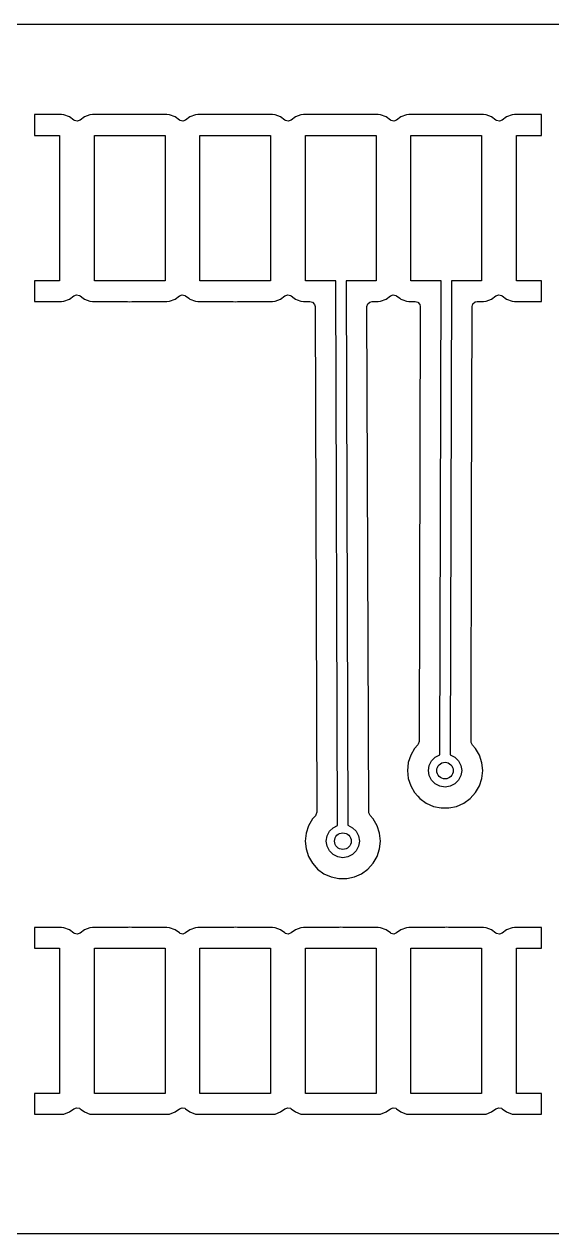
# Model space of a CAD drawing. Extents: x 3.21 to 9.09, y -3.7 to -1.61.
# Drawn here: x 7.763 to 8.263, y -2.76 to -1.613 of the extents above; entities that cross this region are included whole.
import ezdxf

# ---------------------------------------------------------------- set-up
doc = ezdxf.new("R2010")
doc.units = 0
doc.header["$MEASUREMENT"] = 0
doc.layers.add('BLACK', color=7, linetype='CONTINUOUS')

msp = doc.modelspace()

# ---------------------------------------------------------------- linework, layer by layer
at = {"layer": 'BLACK', "linetype": 'CONTINUOUS'}
for p, q in [((3.2136, -1.613), (9.0876, -1.613)), ((7.7979, -1.6988), (7.7724, -1.6988)), ((7.7724, -1.6988), (7.7724, -1.7185)), ((7.8003, -1.6991), (7.7979, -1.6988)), ((7.8056, -1.701), (7.8003, -1.6991)), ((7.8003, -1.6991), (7.8003, -1.6991)), ((7.8097, -1.7041), (7.8056, -1.701)), ((7.8056, -1.701), (7.8056, -1.701)), ((7.8102, -1.7045), (7.8097, -1.7041)), ((7.8129, -1.7051), (7.8102, -1.7045)), ((7.8155, -1.7041), (7.8129, -1.7051)), ((7.8196, -1.701), (7.8155, -1.7041)), ((7.8249, -1.6991), (7.8196, -1.701)), ((7.8196, -1.701), (7.8196, -1.701)), ((7.8272, -1.6988), (7.8249, -1.6991)), ((7.8979, -1.6988), (7.8272, -1.6988)), ((7.8272, -1.6988), (7.8272, -1.6988)), ((7.9003, -1.6991), (7.8979, -1.6988)), ((7.8979, -1.6988), (7.8979, -1.6988)), ((7.8979, -1.6988), (7.8979, -1.6988)), ((7.8979, -1.6988), (7.8979, -1.6988)), ((7.9056, -1.701), (7.9003, -1.6991)), ((7.9003, -1.6991), (7.9003, -1.6991)), ((7.9097, -1.7041), (7.9056, -1.701)), ((7.9056, -1.701), (7.9056, -1.701)), ((7.9103, -1.7045), (7.9097, -1.7041)), ((7.9129, -1.705), (7.9103, -1.7045)), ((7.9155, -1.7041), (7.9129, -1.705)), ((7.9196, -1.701), (7.9155, -1.7041)), ((7.9249, -1.6991), (7.9196, -1.701)), ((7.9196, -1.701), (7.9196, -1.701)), ((7.9272, -1.6988), (7.9249, -1.6991)), ((7.9979, -1.6988), (7.9272, -1.6988)), ((7.9272, -1.6988), (7.9272, -1.6988)), ((8.0003, -1.6991), (7.9979, -1.6988)), ((7.9979, -1.6988), (7.9979, -1.6988)), ((7.9979, -1.6988), (7.9979, -1.6988)), ((7.9979, -1.6988), (7.9979, -1.6988)), ((8.0056, -1.701), (8.0003, -1.6991)), ((8.0003, -1.6991), (8.0003, -1.6991)), ((8.0097, -1.7041), (8.0056, -1.701)), ((8.0056, -1.701), (8.0056, -1.701)), ((8.0103, -1.7045), (8.0097, -1.7041)), ((8.0129, -1.705), (8.0103, -1.7045)), ((8.0155, -1.7041), (8.0129, -1.705)), ((8.0196, -1.701), (8.0155, -1.7041)), ((8.0249, -1.6991), (8.0196, -1.701)), ((8.0196, -1.701), (8.0196, -1.701)), ((8.0272, -1.6988), (8.0249, -1.6991)), ((8.0979, -1.6988), (8.0272, -1.6988)), ((8.0272, -1.6988), (8.0272, -1.6988)), ((8.1003, -1.6991), (8.0979, -1.6988)), ((8.0979, -1.6988), (8.0979, -1.6988)), ((8.0979, -1.6988), (8.0979, -1.6988)), ((8.0979, -1.6988), (8.0979, -1.6988)), ((8.1056, -1.701), (8.1003, -1.6991)), ((8.1003, -1.6991), (8.1003, -1.6991)), ((8.1097, -1.7041), (8.1056, -1.701)), ((8.1056, -1.701), (8.1056, -1.701)), ((8.1103, -1.7045), (8.1097, -1.7041)), ((8.1129, -1.705), (8.1103, -1.7045)), ((8.1155, -1.7041), (8.1129, -1.705)), ((8.1196, -1.701), (8.1155, -1.7041)), ((8.1249, -1.6991), (8.1196, -1.701)), ((8.1196, -1.701), (8.1196, -1.701)), ((8.1272, -1.6988), (8.1249, -1.6991)), ((8.1979, -1.6988), (8.1272, -1.6988)), ((8.1272, -1.6988), (8.1272, -1.6988)), ((8.2003, -1.6991), (8.1979, -1.6988)), ((8.1979, -1.6988), (8.1979, -1.6988)), ((8.1979, -1.6988), (8.1979, -1.6988)), ((8.1979, -1.6988), (8.1979, -1.6988)), ((8.2056, -1.701), (8.2003, -1.6991)), ((8.2003, -1.6991), (8.2003, -1.6991)), ((8.2097, -1.7041), (8.2056, -1.701)), ((8.2056, -1.701), (8.2056, -1.701)), ((8.2103, -1.7045), (8.2097, -1.7041)), ((8.213, -1.7051), (8.2103, -1.7045)), ((8.2155, -1.7041), (8.213, -1.7051)), ((8.2196, -1.701), (8.2155, -1.7041)), ((8.2249, -1.6991), (8.2196, -1.701)), ((8.2196, -1.701), (8.2196, -1.701)), ((8.2273, -1.6988), (8.2249, -1.6991)), ((8.2249, -1.6991), (8.2249, -1.6991)), ((8.2528, -1.6988), (8.2273, -1.6988)), ((8.2528, -1.7185), (8.2528, -1.6988)), ((7.7724, -1.7185), (7.7961, -1.7185)), ((7.7961, -1.7185), (7.7961, -1.8563)), ((7.8291, -1.8563), (7.8291, -1.7185)), ((7.8291, -1.7185), (7.8961, -1.7185)), ((7.8961, -1.7185), (7.8961, -1.8563)), ((7.9291, -1.8563), (7.9291, -1.7185)), ((7.9291, -1.7185), (7.9961, -1.7185)), ((7.9961, -1.7185), (7.9961, -1.8563)), ((8.0291, -1.8563), (8.0291, -1.7185)), ((8.0291, -1.7185), (8.0961, -1.7185)), ((8.0961, -1.7185), (8.0961, -1.8563)), ((8.1291, -1.8563), (8.1291, -1.7185)), ((8.1291, -1.7185), (8.1961, -1.7185)), ((8.1961, -1.7185), (8.1961, -1.8563)), ((8.2291, -1.8563), (8.2291, -1.7185)), ((8.2291, -1.7185), (8.2528, -1.7185)), ((7.7961, -1.8563), (7.7724, -1.8563)), ((7.7724, -1.8563), (7.7724, -1.876)), ((7.8961, -1.8563), (7.8291, -1.8563)), ((7.9961, -1.8563), (7.9291, -1.8563)), ((8.0578, -1.8563), (8.0291, -1.8563)), ((8.0596, -2.3729), (8.0578, -1.8563)), ((8.0961, -1.8563), (8.0676, -1.8563)), ((8.0676, -1.8563), (8.0694, -2.3728)), ((8.1576, -1.8563), (8.1291, -1.8563)), ((8.1565, -2.3059), (8.1576, -1.8563)), ((8.1674, -1.8563), (8.1664, -2.3059)), ((8.1961, -1.8563), (8.1674, -1.8563)), ((8.2528, -1.8563), (8.2291, -1.8563)), ((8.2528, -1.876), (8.2528, -1.8563)), ((7.8097, -1.8707), (7.8122, -1.8698)), ((7.8122, -1.8698), (7.8149, -1.8703)), ((7.9097, -1.8707), (7.9123, -1.8698)), ((7.9123, -1.8698), (7.9149, -1.8703)), ((8.0097, -1.8707), (8.0123, -1.8698)), ((8.0123, -1.8698), (8.0149, -1.8703)), ((8.1097, -1.8707), (8.1123, -1.8698)), ((8.1123, -1.8698), (8.1149, -1.8703)), ((8.2097, -1.8707), (8.2123, -1.8698)), ((8.2123, -1.8698), (8.215, -1.8703)), ((7.7724, -1.876), (7.7979, -1.876)), ((7.7979, -1.876), (7.8003, -1.8757)), ((7.7979, -1.876), (7.7979, -1.876)), ((7.8003, -1.8757), (7.8056, -1.8738)), ((7.8003, -1.8757), (7.8003, -1.8757)), ((7.8056, -1.8738), (7.8097, -1.8707)), ((7.8056, -1.8738), (7.8056, -1.8738)), ((7.8149, -1.8703), (7.8155, -1.8707)), ((7.8155, -1.8707), (7.8185, -1.873)), ((7.8185, -1.873), (7.8196, -1.8738)), ((7.8196, -1.8738), (7.8196, -1.8738)), ((7.8196, -1.8738), (7.8249, -1.8758)), ((7.8249, -1.8758), (7.8249, -1.8758)), ((7.8249, -1.8758), (7.8252, -1.8758)), ((7.8252, -1.8758), (7.8272, -1.876)), ((7.8272, -1.876), (7.8601, -1.876)), ((7.8601, -1.876), (7.8605, -1.876)), ((7.8605, -1.876), (7.8626, -1.8762)), ((7.8626, -1.8762), (7.8647, -1.876)), ((7.8647, -1.876), (7.8651, -1.876)), ((7.8651, -1.876), (7.8979, -1.876)), ((7.8979, -1.876), (7.9003, -1.8758)), ((7.8979, -1.876), (7.8979, -1.876)), ((7.9003, -1.8758), (7.9056, -1.8738)), ((7.9056, -1.8738), (7.9097, -1.8707)), ((7.9149, -1.8703), (7.9155, -1.8707)), ((7.9155, -1.8707), (7.9185, -1.873)), ((7.9185, -1.873), (7.9196, -1.8738)), ((7.9196, -1.8738), (7.9196, -1.8738)), ((7.9196, -1.8738), (7.9249, -1.8758)), ((7.9249, -1.8758), (7.9249, -1.8758)), ((7.9249, -1.8758), (7.9252, -1.8758)), ((7.9252, -1.8758), (7.9272, -1.876)), ((7.9272, -1.876), (7.9601, -1.876)), ((7.9601, -1.876), (7.9605, -1.876)), ((7.9605, -1.876), (7.9626, -1.8762)), ((7.9626, -1.8762), (7.9647, -1.876)), ((7.9647, -1.876), (7.9651, -1.876)), ((7.9651, -1.876), (7.9979, -1.876)), ((7.9979, -1.876), (8.0003, -1.8758)), ((7.9979, -1.876), (7.9979, -1.876)), ((8.0003, -1.8758), (8.0056, -1.8738)), ((8.0056, -1.8738), (8.0097, -1.8707)), ((8.0149, -1.8703), (8.0155, -1.8707)), ((8.0155, -1.8707), (8.0185, -1.873)), ((8.0185, -1.873), (8.0196, -1.8738)), ((8.0196, -1.8738), (8.0196, -1.8738)), ((8.0196, -1.8738), (8.0214, -1.8744)), ((8.0214, -1.8744), (8.0249, -1.8758)), ((8.0249, -1.8758), (8.0272, -1.876)), ((8.0272, -1.876), (8.0333, -1.876)), ((8.0333, -1.876), (8.0359, -1.8768)), ((8.0359, -1.8768), (8.0377, -1.8789)), ((8.0377, -1.8789), (8.0382, -1.8809)), ((8.0382, -1.8809), (8.0398, -2.3604)), ((8.0874, -1.8809), (8.0882, -1.8783)), ((8.0891, -2.3602), (8.0874, -1.8809)), ((8.0882, -1.8783), (8.0903, -1.8765)), ((8.0903, -1.8765), (8.0923, -1.876)), ((8.0923, -1.876), (8.0979, -1.876)), ((8.0979, -1.876), (8.1003, -1.8758)), ((8.0979, -1.876), (8.0979, -1.876)), ((8.1003, -1.8758), (8.1056, -1.8738)), ((8.1056, -1.8738), (8.1097, -1.8707)), ((8.1149, -1.8703), (8.1155, -1.8707)), ((8.1155, -1.8707), (8.1185, -1.873)), ((8.1185, -1.873), (8.1196, -1.8738)), ((8.1196, -1.8738), (8.1196, -1.8738)), ((8.1196, -1.8738), (8.1214, -1.8744)), ((8.1214, -1.8744), (8.1249, -1.8758)), ((8.1249, -1.8758), (8.1272, -1.876)), ((8.1272, -1.876), (8.133, -1.876)), ((8.133, -1.876), (8.1356, -1.8768)), ((8.1356, -1.8768), (8.1374, -1.8789)), ((8.1378, -1.8809), (8.1369, -2.2933)), ((8.1374, -1.8789), (8.1378, -1.8809)), ((8.1866, -2.0774), (8.1871, -1.8809)), ((8.1871, -1.8809), (8.1879, -1.8782)), ((8.1879, -1.8782), (8.19, -1.8764)), ((8.19, -1.8764), (8.192, -1.876)), ((8.192, -1.876), (8.1979, -1.876)), ((8.1979, -1.876), (8.2003, -1.8758)), ((8.1979, -1.876), (8.1979, -1.876)), ((8.2003, -1.8758), (8.2056, -1.8738)), ((8.2056, -1.8738), (8.2097, -1.8707)), ((8.215, -1.8703), (8.2155, -1.8707)), ((8.2155, -1.8707), (8.2196, -1.8738)), ((8.2196, -1.8738), (8.2196, -1.8738)), ((8.2196, -1.8738), (8.2249, -1.8757)), ((8.2249, -1.8757), (8.2249, -1.8757)), ((8.2249, -1.8757), (8.2273, -1.876)), ((8.2273, -1.876), (8.2273, -1.876)), ((8.2273, -1.876), (8.2528, -1.876)), ((8.1866, -2.1008), (8.1866, -2.0774)), ((8.1862, -2.2683), (8.1866, -2.1008)), ((8.1861, -2.2933), (8.1862, -2.2683)), ((8.1369, -2.2933), (8.1361, -2.2959)), ((8.1861, -2.2934), (8.1861, -2.2933)), ((8.1862, -2.2942), (8.1861, -2.2934)), ((8.1874, -2.2967), (8.1862, -2.2942)), ((8.1326, -2.2999), (8.1289, -2.3064)), ((8.1356, -2.2966), (8.1326, -2.2999)), ((8.1326, -2.2999), (8.1326, -2.2999)), ((8.1361, -2.2959), (8.1356, -2.2966)), ((8.1903, -2.2999), (8.1874, -2.2967)), ((8.194, -2.3064), (8.1903, -2.2999)), ((8.1265, -2.3135), (8.1258, -2.3209)), ((8.1266, -2.3133), (8.1265, -2.3135)), ((8.1289, -2.3064), (8.1266, -2.3133)), ((8.1289, -2.3064), (8.1289, -2.3064)), ((8.1457, -2.3209), (8.1464, -2.316)), ((8.1464, -2.316), (8.1487, -2.3116)), ((8.1487, -2.3116), (8.1522, -2.3081)), ((8.1522, -2.3081), (8.1565, -2.3059)), ((8.1664, -2.3059), (8.1707, -2.3081)), ((8.1707, -2.3081), (8.1742, -2.3116)), ((8.1742, -2.3116), (8.1764, -2.316)), ((8.1764, -2.316), (8.1772, -2.3209)), ((8.1963, -2.3135), (8.194, -2.3064)), ((8.1971, -2.3209), (8.1963, -2.3135)), ((8.1258, -2.3209), (8.1265, -2.3283)), ((8.1265, -2.3283), (8.1265, -2.3283)), ((8.1265, -2.3283), (8.1289, -2.3354)), ((8.1464, -2.3257), (8.1457, -2.3209)), ((8.1487, -2.3301), (8.1464, -2.3257)), ((8.1764, -2.3257), (8.1742, -2.3301)), ((8.1772, -2.3209), (8.1764, -2.3257)), ((8.194, -2.3354), (8.1963, -2.3283)), ((8.1963, -2.3283), (8.1971, -2.3209)), ((8.1289, -2.3354), (8.1289, -2.3354)), ((8.1289, -2.3354), (8.1326, -2.3418)), ((8.1522, -2.3336), (8.1487, -2.3301)), ((8.1566, -2.3358), (8.1522, -2.3336)), ((8.1614, -2.3366), (8.1566, -2.3358)), ((8.1663, -2.3358), (8.1614, -2.3366)), ((8.1707, -2.3336), (8.1663, -2.3358)), ((8.1742, -2.3301), (8.1707, -2.3336)), ((8.1903, -2.3418), (8.194, -2.3354)), ((8.1326, -2.3418), (8.1355, -2.3451)), ((8.1355, -2.3451), (8.1376, -2.3474)), ((8.1376, -2.3474), (8.1436, -2.3517)), ((8.1436, -2.3517), (8.1436, -2.3517)), ((8.1436, -2.3517), (8.1504, -2.3548)), ((8.1724, -2.3548), (8.1792, -2.3517)), ((8.1792, -2.3517), (8.1853, -2.3474)), ((8.1853, -2.3474), (8.1903, -2.3418)), ((8.0391, -2.363), (8.0386, -2.3637)), ((8.0398, -2.3604), (8.0391, -2.363)), ((8.0892, -2.361), (8.0891, -2.3602)), ((8.0904, -2.3634), (8.0892, -2.361)), ((8.1504, -2.3548), (8.1504, -2.3548)), ((8.1504, -2.3548), (8.1577, -2.3563)), ((8.1577, -2.3563), (8.1577, -2.3563)), ((8.1577, -2.3563), (8.1651, -2.3563)), ((8.1651, -2.3563), (8.1724, -2.3548)), ((8.1651, -2.3563), (8.1651, -2.3563)), ((8.032, -2.3733), (8.0297, -2.3804)), ((8.0357, -2.3668), (8.032, -2.3733)), ((8.032, -2.3733), (8.032, -2.3733)), ((8.0386, -2.3637), (8.0357, -2.3668)), ((8.0553, -2.3751), (8.0596, -2.3729)), ((8.0694, -2.3728), (8.0738, -2.3751)), ((8.0934, -2.3668), (8.0904, -2.3634)), ((8.0971, -2.3733), (8.0934, -2.3668)), ((8.0994, -2.3804), (8.0971, -2.3733)), ((8.0297, -2.3804), (8.0289, -2.3878)), ((8.0297, -2.3804), (8.0297, -2.3804)), ((8.0488, -2.3878), (8.0496, -2.3829)), ((8.0496, -2.3829), (8.0518, -2.3785)), ((8.0518, -2.3785), (8.0553, -2.3751)), ((8.0738, -2.3751), (8.0773, -2.3785)), ((8.0773, -2.3785), (8.0795, -2.3829)), ((8.0795, -2.3829), (8.0803, -2.3878)), ((8.1002, -2.3878), (8.0994, -2.3804)), ((8.0289, -2.3878), (8.0297, -2.3952)), ((8.0297, -2.3952), (8.0297, -2.3952)), ((8.0297, -2.3952), (8.032, -2.4023)), ((8.0496, -2.3927), (8.0488, -2.3878)), ((8.0518, -2.3971), (8.0496, -2.3927)), ((8.0553, -2.4005), (8.0518, -2.3971)), ((8.0773, -2.3971), (8.0738, -2.4005)), ((8.0795, -2.3927), (8.0773, -2.3971)), ((8.0803, -2.3878), (8.0795, -2.3927)), ((8.0971, -2.4023), (8.0994, -2.3952)), ((8.0994, -2.3952), (8.1002, -2.3878)), ((8.032, -2.4023), (8.032, -2.4023)), ((8.032, -2.4023), (8.0357, -2.4087)), ((8.0357, -2.4087), (8.0394, -2.4128)), ((8.0597, -2.4028), (8.0553, -2.4005)), ((8.0646, -2.4035), (8.0597, -2.4028)), ((8.0694, -2.4028), (8.0646, -2.4035)), ((8.0738, -2.4005), (8.0694, -2.4028)), ((8.0884, -2.4143), (8.0934, -2.4087)), ((8.0934, -2.4087), (8.0971, -2.4023)), ((8.0394, -2.4128), (8.0407, -2.4143)), ((8.0407, -2.4143), (8.0467, -2.4187)), ((8.0467, -2.4187), (8.0467, -2.4187)), ((8.0467, -2.4187), (8.0536, -2.4217)), ((8.0756, -2.4217), (8.0824, -2.4187)), ((8.0824, -2.4187), (8.0884, -2.4143)), ((8.0536, -2.4217), (8.0536, -2.4217)), ((8.0536, -2.4217), (8.0608, -2.4232)), ((8.0608, -2.4232), (8.0608, -2.4232)), ((8.0608, -2.4232), (8.0683, -2.4232)), ((8.0683, -2.4232), (8.0756, -2.4217)), ((8.0683, -2.4232), (8.0683, -2.4232)), ((7.7979, -2.4697), (7.7724, -2.4697)), ((7.7724, -2.4697), (7.7724, -2.4894)), ((7.8003, -2.4699), (7.7979, -2.4697)), ((7.8056, -2.4719), (7.8003, -2.4699)), ((7.8003, -2.4699), (7.8003, -2.4699)), ((7.8097, -2.475), (7.8056, -2.4719)), ((7.8056, -2.4719), (7.8056, -2.4719)), ((7.8102, -2.4753), (7.8097, -2.475)), ((7.8129, -2.4759), (7.8102, -2.4753)), ((7.8155, -2.475), (7.8129, -2.4759)), ((7.8196, -2.4719), (7.8155, -2.475)), ((7.8249, -2.4699), (7.8196, -2.4719)), ((7.8196, -2.4719), (7.8196, -2.4719)), ((7.8272, -2.4697), (7.8249, -2.4699)), ((7.8601, -2.4697), (7.8272, -2.4697)), ((7.8272, -2.4697), (7.8272, -2.4697)), ((7.8605, -2.4696), (7.8601, -2.4697)), ((7.8612, -2.4696), (7.8605, -2.4696)), ((7.8626, -2.4695), (7.8612, -2.4696)), ((7.8647, -2.4696), (7.8626, -2.4695)), ((7.8626, -2.4695), (7.8626, -2.4695)), ((7.8651, -2.4697), (7.8647, -2.4696)), ((7.8979, -2.4697), (7.8651, -2.4697)), ((7.9003, -2.4699), (7.8979, -2.4697)), ((7.8979, -2.4697), (7.8979, -2.4697)), ((7.8979, -2.4697), (7.8979, -2.4697)), ((7.8979, -2.4697), (7.8979, -2.4697)), ((7.9056, -2.4719), (7.9003, -2.4699)), ((7.9003, -2.4699), (7.9003, -2.4699)), ((7.9097, -2.4749), (7.9056, -2.4719)), ((7.9056, -2.4719), (7.9056, -2.4719)), ((7.9103, -2.4753), (7.9097, -2.4749)), ((7.9129, -2.4759), (7.9103, -2.4753)), ((7.9155, -2.4749), (7.9129, -2.4759)), ((7.9196, -2.4719), (7.9155, -2.4749)), ((7.9249, -2.4699), (7.9196, -2.4719)), ((7.9196, -2.4719), (7.9196, -2.4719)), ((7.9272, -2.4697), (7.9249, -2.4699)), ((7.9601, -2.4697), (7.9272, -2.4697)), ((7.9272, -2.4697), (7.9272, -2.4697)), ((7.9605, -2.4696), (7.9601, -2.4697)), ((7.9612, -2.4696), (7.9605, -2.4696)), ((7.9626, -2.4695), (7.9612, -2.4696)), ((7.9647, -2.4696), (7.9626, -2.4695)), ((7.9626, -2.4695), (7.9626, -2.4695)), ((7.9651, -2.4697), (7.9647, -2.4696)), ((7.9979, -2.4697), (7.9651, -2.4697)), ((8.0003, -2.4699), (7.9979, -2.4697)), ((7.9979, -2.4697), (7.9979, -2.4697)), ((7.9979, -2.4697), (7.9979, -2.4697)), ((7.9979, -2.4697), (7.9979, -2.4697)), ((8.0056, -2.4719), (8.0003, -2.4699)), ((8.0003, -2.4699), (8.0003, -2.4699)), ((8.0097, -2.4749), (8.0056, -2.4719)), ((8.0056, -2.4719), (8.0056, -2.4719)), ((8.0103, -2.4753), (8.0097, -2.4749)), ((8.0129, -2.4759), (8.0103, -2.4753)), ((8.0155, -2.4749), (8.0129, -2.4759)), ((8.0196, -2.4719), (8.0155, -2.4749)), ((8.0249, -2.4699), (8.0196, -2.4719)), ((8.0196, -2.4719), (8.0196, -2.4719)), ((8.0272, -2.4697), (8.0249, -2.4699)), ((8.0601, -2.4697), (8.0272, -2.4697)), ((8.0272, -2.4697), (8.0272, -2.4697)), ((8.0605, -2.4696), (8.0601, -2.4697)), ((8.0612, -2.4696), (8.0605, -2.4696)), ((8.0626, -2.4695), (8.0612, -2.4696)), ((8.0647, -2.4696), (8.0626, -2.4695)), ((8.0626, -2.4695), (8.0626, -2.4695)), ((8.0651, -2.4697), (8.0647, -2.4696)), ((8.0979, -2.4697), (8.0651, -2.4697)), ((8.1003, -2.4699), (8.0979, -2.4697)), ((8.0979, -2.4697), (8.0979, -2.4697)), ((8.0979, -2.4697), (8.0979, -2.4697)), ((8.0979, -2.4697), (8.0979, -2.4697)), ((8.1056, -2.4719), (8.1003, -2.4699)), ((8.1003, -2.4699), (8.1003, -2.4699)), ((8.1097, -2.4749), (8.1056, -2.4719)), ((8.1056, -2.4719), (8.1056, -2.4719)), ((8.1103, -2.4753), (8.1097, -2.4749)), ((8.1129, -2.4759), (8.1103, -2.4753)), ((8.1155, -2.4749), (8.1129, -2.4759)), ((8.1196, -2.4719), (8.1155, -2.4749)), ((8.1249, -2.4699), (8.1196, -2.4719)), ((8.1196, -2.4719), (8.1196, -2.4719)), ((8.1272, -2.4697), (8.1249, -2.4699)), ((8.1601, -2.4697), (8.1272, -2.4697)), ((8.1272, -2.4697), (8.1272, -2.4697)), ((8.1605, -2.4696), (8.1601, -2.4697)), ((8.1612, -2.4696), (8.1605, -2.4696)), ((8.1626, -2.4695), (8.1612, -2.4696)), ((8.1647, -2.4696), (8.1626, -2.4695)), ((8.1626, -2.4695), (8.1626, -2.4695)), ((8.1651, -2.4697), (8.1647, -2.4696)), ((8.1979, -2.4697), (8.1651, -2.4697)), ((8.2003, -2.4699), (8.1979, -2.4697)), ((8.1979, -2.4697), (8.1979, -2.4697)), ((8.1979, -2.4697), (8.1979, -2.4697)), ((8.1979, -2.4697), (8.1979, -2.4697)), ((8.2056, -2.4719), (8.2003, -2.4699)), ((8.2003, -2.4699), (8.2003, -2.4699)), ((8.2097, -2.475), (8.2056, -2.4719)), ((8.2056, -2.4719), (8.2056, -2.4719)), ((8.2103, -2.4753), (8.2097, -2.475)), ((8.213, -2.4759), (8.2103, -2.4753)), ((8.2155, -2.475), (8.213, -2.4759)), ((8.2196, -2.4719), (8.2155, -2.475)), ((8.2249, -2.4699), (8.2196, -2.4719)), ((8.2196, -2.4719), (8.2196, -2.4719)), ((8.2273, -2.4697), (8.2249, -2.4699)), ((8.2249, -2.4699), (8.2249, -2.4699)), ((8.2528, -2.4697), (8.2273, -2.4697)), ((8.2528, -2.4894), (8.2528, -2.4697)), ((7.7724, -2.4894), (7.7961, -2.4894)), ((7.7961, -2.4894), (7.7961, -2.6272)), ((7.8291, -2.6272), (7.8291, -2.4894)), ((7.8291, -2.4894), (7.8961, -2.4894)), ((7.8961, -2.4894), (7.8961, -2.6272)), ((7.9291, -2.6272), (7.9291, -2.4894)), ((7.9291, -2.4894), (7.9961, -2.4894)), ((7.9961, -2.4894), (7.9961, -2.6272)), ((8.0291, -2.6272), (8.0291, -2.4894)), ((8.0291, -2.4894), (8.0961, -2.4894)), ((8.0961, -2.4894), (8.0961, -2.6272)), ((8.1291, -2.6272), (8.1291, -2.4894)), ((8.1291, -2.4894), (8.1961, -2.4894)), ((8.1961, -2.4894), (8.1961, -2.6272)), ((8.2291, -2.6272), (8.2291, -2.4894)), ((8.2291, -2.4894), (8.2528, -2.4894)), ((7.7961, -2.6272), (7.7724, -2.6272)), ((7.7724, -2.6272), (7.7724, -2.6469)), ((7.8961, -2.6272), (7.8291, -2.6272)), ((7.9961, -2.6272), (7.9291, -2.6272)), ((8.0961, -2.6272), (8.0291, -2.6272)), ((8.1961, -2.6272), (8.1291, -2.6272)), ((8.2528, -2.6272), (8.2291, -2.6272)), ((8.2528, -2.6469), (8.2528, -2.6272)), ((7.7724, -2.6469), (7.7979, -2.6469)), ((7.7979, -2.6469), (7.8003, -2.6466)), ((7.7979, -2.6469), (7.7979, -2.6469)), ((7.8003, -2.6466), (7.8056, -2.6446)), ((7.8003, -2.6466), (7.8003, -2.6466)), ((7.8056, -2.6446), (7.8097, -2.6416)), ((7.8056, -2.6446), (7.8056, -2.6446)), ((7.8097, -2.6416), (7.8122, -2.6406)), ((7.8122, -2.6406), (7.8149, -2.6412)), ((7.8149, -2.6412), (7.8155, -2.6416)), ((7.8155, -2.6416), (7.8165, -2.6423)), ((7.8165, -2.6423), (7.8196, -2.6446)), ((7.8196, -2.6446), (7.8196, -2.6446)), ((7.8196, -2.6446), (7.8249, -2.6466)), ((7.8249, -2.6466), (7.8249, -2.6466)), ((7.8249, -2.6466), (7.8252, -2.6466)), ((7.8252, -2.6466), (7.8272, -2.6469)), ((7.8272, -2.6469), (7.8979, -2.6469)), ((7.8979, -2.6469), (7.9003, -2.6466)), ((7.9003, -2.6466), (7.9056, -2.6446)), ((7.9056, -2.6446), (7.9097, -2.6416)), ((7.9097, -2.6416), (7.9123, -2.6406)), ((7.9123, -2.6406), (7.9149, -2.6412)), ((7.9149, -2.6412), (7.9155, -2.6416)), ((7.9155, -2.6416), (7.9196, -2.6446)), ((7.9196, -2.6446), (7.9196, -2.6446)), ((7.9196, -2.6446), (7.9196, -2.6446)), ((7.9196, -2.6446), (7.9249, -2.6466)), ((7.9249, -2.6466), (7.9249, -2.6466)), ((7.9249, -2.6466), (7.9252, -2.6466)), ((7.9252, -2.6466), (7.9272, -2.6469)), ((7.9272, -2.6469), (7.9979, -2.6469)), ((7.9979, -2.6469), (8.0003, -2.6466)), ((8.0003, -2.6466), (8.0056, -2.6446)), ((8.0056, -2.6446), (8.0097, -2.6416)), ((8.0097, -2.6416), (8.0123, -2.6406)), ((8.0123, -2.6406), (8.0149, -2.6412)), ((8.0149, -2.6412), (8.0155, -2.6416)), ((8.0155, -2.6416), (8.0196, -2.6446)), ((8.0196, -2.6446), (8.0196, -2.6446)), ((8.0196, -2.6446), (8.0196, -2.6446)), ((8.0196, -2.6446), (8.0249, -2.6466)), ((8.0249, -2.6466), (8.0249, -2.6466)), ((8.0249, -2.6466), (8.0252, -2.6466)), ((8.0252, -2.6466), (8.0272, -2.6469)), ((8.0272, -2.6469), (8.0979, -2.6469)), ((8.0979, -2.6469), (8.1003, -2.6466)), ((8.1003, -2.6466), (8.1056, -2.6446)), ((8.1056, -2.6446), (8.1097, -2.6416)), ((8.1097, -2.6416), (8.1123, -2.6406)), ((8.1123, -2.6406), (8.1149, -2.6412)), ((8.1149, -2.6412), (8.1155, -2.6416)), ((8.1155, -2.6416), (8.1196, -2.6446)), ((8.1196, -2.6446), (8.1196, -2.6446)), ((8.1196, -2.6446), (8.1196, -2.6446)), ((8.1196, -2.6446), (8.1249, -2.6466)), ((8.1249, -2.6466), (8.1249, -2.6466)), ((8.1249, -2.6466), (8.1252, -2.6466)), ((8.1252, -2.6466), (8.1272, -2.6469)), ((8.1272, -2.6469), (8.1979, -2.6469)), ((8.1979, -2.6469), (8.2003, -2.6466)), ((8.2003, -2.6466), (8.2056, -2.6446)), ((8.2056, -2.6446), (8.2097, -2.6416)), ((8.2097, -2.6416), (8.2123, -2.6406)), ((8.2123, -2.6406), (8.215, -2.6412)), ((8.215, -2.6412), (8.2155, -2.6416)), ((8.2155, -2.6416), (8.2196, -2.6446)), ((8.2196, -2.6446), (8.2196, -2.6446)), ((8.2196, -2.6446), (8.2249, -2.6466)), ((8.2249, -2.6466), (8.2249, -2.6466)), ((8.2249, -2.6466), (8.2273, -2.6469)), ((8.2273, -2.6469), (8.2273, -2.6469)), ((8.2273, -2.6469), (8.2528, -2.6469)), ((9.0876, -2.7602), (3.2136, -2.7602))]:
    msp.add_line(p, q, dxfattribs=at)
at = {"layer": 'BLACK'}
for centre in [(8.1614, -2.3209), (8.0646, -2.3878)]:
    msp.add_circle(centre, 0.00787, dxfattribs=at)

doc.saveas('drawing.dxf')
